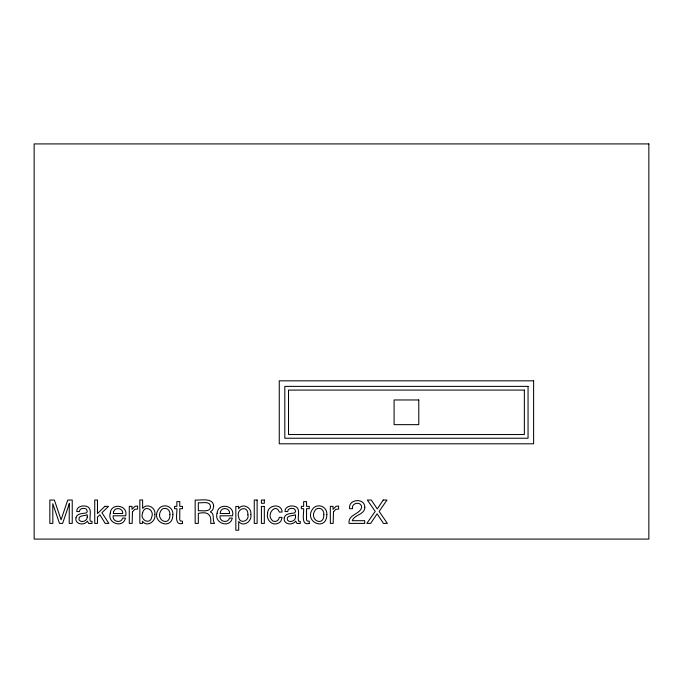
<?xml version="1.0" encoding="UTF-8"?>
<svg xmlns="http://www.w3.org/2000/svg" width="683" height="683" viewBox="0 0 683 683"><rect width="100%" height="100%" fill="white"/><g stroke="black" fill="none" stroke-linecap="round" stroke-linejoin="round"><path stroke-width="1.02" d="M69.29 503.687L69.222 523.4L72.236 523.4L72.236 500.033L67.745 500.033L61.077 519.789L54.367 500.033L49.833 500.033L49.833 523.4L52.856 523.4L52.77 503.687L59.489 523.4L62.623 523.4L69.29 503.687M247.912 514.777C249.628 521.095 239.579 524.442 238.734 517.304C235.515 508.502 248.347 504.43 247.912 514.777M142.551 513.155C139.588 519.763 150.064 525.21 151.617 517.424C155.058 509.825 144.233 504.122 142.551 513.155M154.836 514.555C156.176 521.325 146.93 527.72 142.474 521.223L142.474 523.4L139.836 523.4L139.836 499.947L142.619 499.947L142.619 508.434C146.965 502.645 156.185 507.793 154.836 514.555M172.893 514.521C172.773 532.347 148.621 521.539 159.199 508.417A7.035 7.035 0 0 1 163.305 506.026C168.436 504.746 173.465 509.305 172.893 514.521M267.634 513.232C265.781 519.626 272.397 526.602 278.673 523.016A5.848 5.848 0 0 0 281.251 520.301L282.079 517.373L279.296 517.373C278.963 519.934 276.581 522.017 273.951 521.334A3.509 3.509 0 0 1 271.629 519.695C266.344 513.906 276.12 502.748 279.296 512.088L282.079 512.088C281.968 502.97 267.352 504.669 267.634 513.232M326.841 514.521C326.713 532.347 302.56 521.539 313.138 508.417A7.035 7.035 0 0 1 317.254 506.026C322.376 504.746 327.413 509.305 326.841 514.521M110.27 513.249C106.83 523.306 123.222 528.693 125.45 518.055L122.633 518.055C121.25 523.724 112.038 521.838 113.199 515.793L125.689 515.793C128.421 504.968 110.945 502.381 110.27 513.249M217.117 513.249C213.677 523.306 230.077 528.693 232.297 518.055L229.488 518.055C228.096 523.724 218.884 521.838 220.054 515.793L232.536 515.793C235.276 504.968 217.792 502.381 217.117 513.249M250.832 514.504C252.334 521.223 243.421 527.686 238.7 521.488L238.7 530.196L235.831 530.196L235.831 506.445L238.615 506.445L238.615 508.698C242.764 502.603 252.095 507.759 250.832 514.504M210.475 506.632C210.535 512.685 201.861 510.312 198.335 510.739L198.335 502.748C201.852 503.294 210.321 500.596 210.475 506.632M75.967 517.808C74.635 524.373 84.265 525.953 87.381 521.146L88.739 523.502L91.992 523.477L91.992 521.368L90.284 521.189C88.927 516.63 93.076 507.64 86.075 506.231C82.267 505.189 76.428 506.709 76.752 511.567L79.424 511.567C79.493 508.126 83.889 507.759 86.271 509.023L87.313 511.149L86.63 512.805C83.078 513.753 76.923 513.044 75.967 517.808M284.248 517.808C282.916 524.373 292.537 525.953 295.654 521.146L297.02 523.502L300.264 523.477L300.264 521.368L298.556 521.189C297.199 516.63 301.348 507.64 294.356 506.231C290.54 505.189 284.709 506.709 285.024 511.567L287.697 511.567C287.774 508.126 292.162 507.759 294.552 509.023L295.594 511.149L294.902 512.805C291.351 513.753 285.204 513.044 284.248 517.808M364.816 507.367C364.782 514.803 354.357 514.504 352.257 520.694L364.705 520.694L364.705 523.4L349.064 523.4C347.86 514.325 359.856 514.504 361.649 507.495C361.759 501.023 351.207 502.44 352.53 508.698L349.619 508.698C348.023 498.778 364.987 497.608 364.816 507.367M169.905 514.606C170.169 527.507 154.537 519.942 161.154 510.372A3.893 3.893 0 0 1 163.749 508.494C167.472 507.426 170.383 511.072 169.905 514.606M323.844 514.606C324.109 527.507 308.485 519.942 315.094 510.372A3.893 3.893 0 0 1 317.689 508.494C321.42 507.426 324.323 511.072 323.844 514.606M213.685 506.334L212.823 509.766L210.39 511.917C214.829 513.531 212.353 519.054 213.958 522.358L214.582 523.4L210.697 523.4C211.73 514.265 207.555 511.319 198.335 513.377L198.335 523.4L195.167 523.4L195.167 500.033C200.691 500.562 213.352 497.198 213.685 506.334M87.236 517.04C87.467 520.933 81.286 523.246 79.091 519.976C77.785 514.914 84.487 516.246 87.236 514.734L87.236 517.04M295.508 517.04C295.739 520.933 289.558 523.246 287.372 519.976C286.057 514.914 292.759 516.246 295.508 514.734L295.508 517.04M132.442 511.891L132.152 523.4L129.283 523.4L129.283 506.359L132.007 506.359L132.007 509.305L135.046 506.291L137.573 506.06L137.573 509.083L134.722 509.347L132.442 511.891M333.475 511.891L333.184 523.4L330.324 523.4L330.324 506.359L333.039 506.359L333.039 509.305L336.087 506.291L338.614 506.06L338.614 509.083L335.754 509.347L333.475 511.891M113.677 511.516L113.276 513.522L122.744 513.522C123.307 508.229 115.316 506.538 113.677 511.516M220.524 511.516L220.131 513.522L229.599 513.522C230.154 508.229 222.171 506.538 220.524 511.516M383.206 500.033L377.289 508.972L371.321 500.033L367.36 500.033L375.206 511.422L366.831 523.4L370.656 523.4L377.127 513.795L383.428 523.4L387.355 523.4L379.133 511.422L386.979 500.033L383.206 500.033M104.832 506.359L97.481 513.599L97.481 500.033L94.732 500.033L94.732 523.4L97.481 523.4L97.481 517.005L99.88 514.811L105.199 523.4L108.853 523.4L101.963 512.745L108.495 506.359L104.832 506.359M182.489 523.4C173.798 525.919 177.307 513.035 176.871 508.698L174.566 508.698L174.566 506.359L176.871 506.359L176.871 501.604L179.766 501.604L179.766 506.359L182.489 506.359L182.489 508.698L179.766 508.698L179.766 519.823L180.372 521.018L182.489 521.146L182.489 523.4M309.254 523.4C300.563 525.919 304.072 513.035 303.645 508.698L301.331 508.698L301.331 506.359L303.645 506.359L303.645 501.604L306.539 501.604L306.539 506.359L309.254 506.359L309.254 508.698L306.539 508.698L306.539 519.823L307.137 521.018L309.254 521.146L309.254 523.4M648.85 143.917L34.15 143.917L34.15 539.083L648.85 539.083L648.85 143.917M533.611 380.824L279.262 380.824L279.262 443.796L533.611 443.796L533.611 380.824M528.053 386.382L284.811 386.382L284.811 438.238L528.053 438.238L528.053 386.382M524.356 390.087L288.516 390.087L288.516 434.533L524.356 434.533L524.356 390.087M418.781 399.965L394.091 399.965L394.091 424.655L418.781 424.655L418.781 399.965M257.124 500.033L254.255 500.033L254.255 523.4L257.124 523.4L257.124 500.033M264.33 500.033L261.418 500.033L261.418 503.277L264.33 503.277L264.33 500.033M264.33 506.445L261.418 506.445L261.418 523.4L264.33 523.4L264.33 506.445"/></g></svg>
